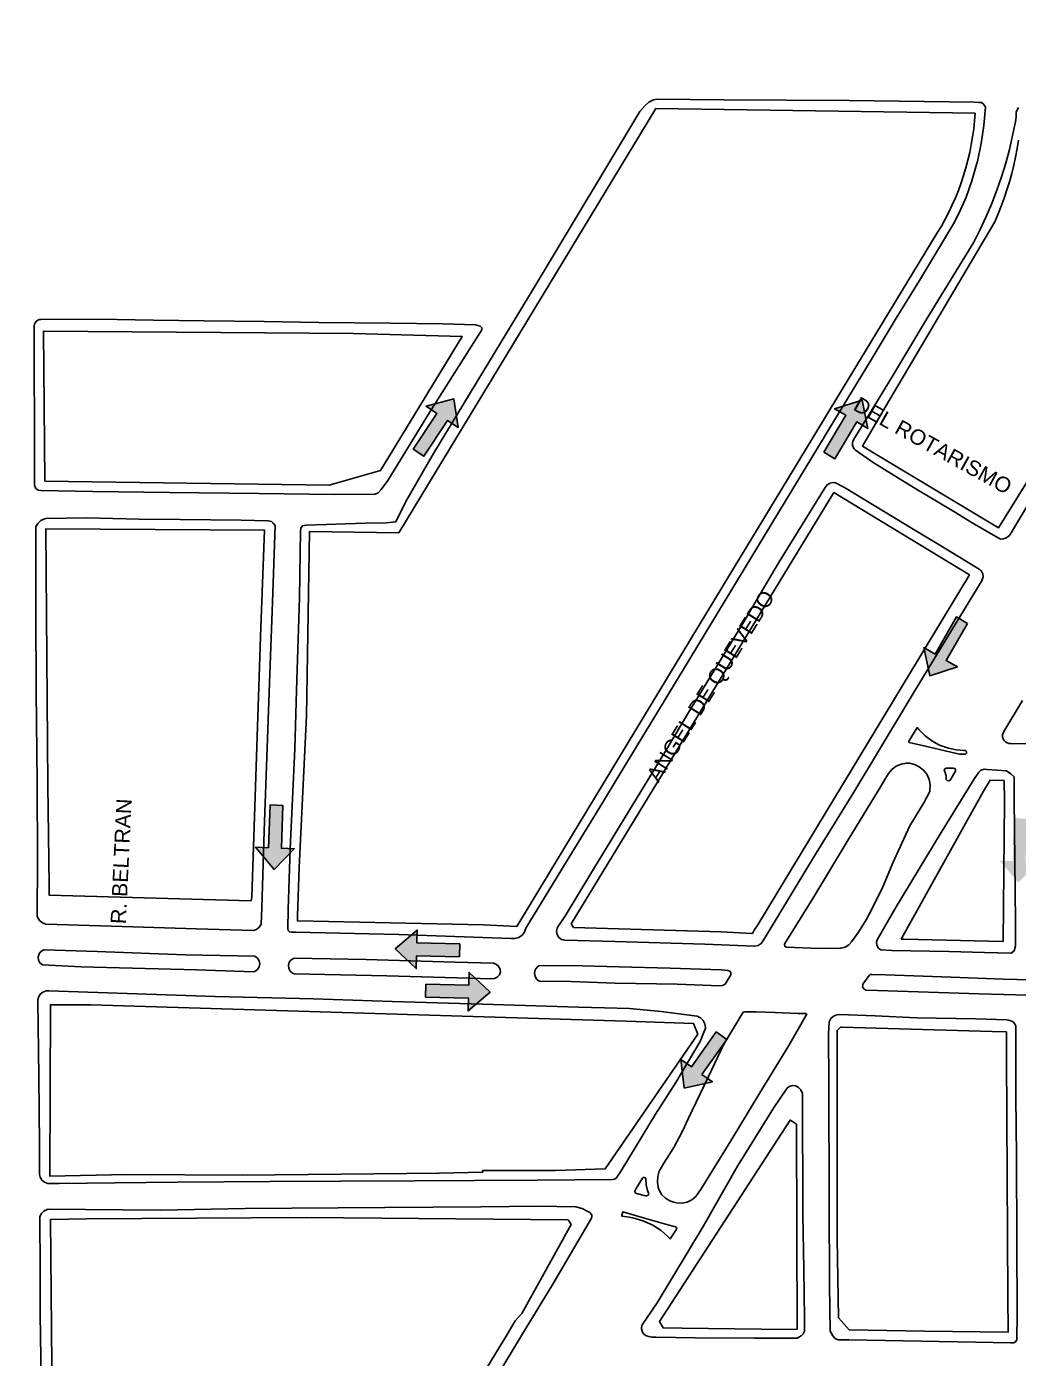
# Model space of a CAD drawing. Header units: metres. Extents: x 668617 to 675126, y 2286318 to 2293677.
# Drawn here: x 672151.6 to 672476.4, y 2292304.5 to 2292740.9 of the extents above; entities that cross this region are included whole.
import ezdxf

# ---------------------------------------------------------------- set-up
doc = ezdxf.new("R2010")
doc.units = ezdxf.units.M
doc.header["$MEASUREMENT"] = 0
for name, color, linetype in [('0_SENTIDO-VIAL', 30, 'Continuous'), ('DMTG-BANQUETA', 252, 'Continuous'), ('DMTG-CAMELLON', 252, 'Continuous'), ('DMTG-MANZANA', 253, 'Continuous'), ('DMTG-NOM-CALLES', 251, 'Continuous'), ('DMTG-TRAZA-BASE', 7, 'Continuous'), ('DMTG_SECCIONES_VIALES', 250, 'Continuous')]:
    doc.layers.add(name, color=color, linetype=linetype)
doc.styles.get("Standard").update_dxf_attribs({"font": 'arial.ttf'})

# ---------------------------------------------------------------- blocks, each defined once
blk = doc.blocks.new('traza_base_proyecto')
at = {"layer": '0_SENTIDO-VIAL'}
for points in [[(721.42, -48.89), (729.14, -37.15), (725.62, -34.83), (734.76, -32.44), (736.18, -41.78), (732.66, -39.47), (724.94, -51.2)], [(855.89, -49.87), (863.08, -37.79), (859.46, -35.64), (868.48, -32.84), (870.32, -42.1), (866.7, -39.95), (859.52, -52.02)], [(903.01, -105.97), (895.99, -118.13), (899.64, -120.24), (890.66, -123.17), (888.69, -113.92), (892.34, -116.03), (899.36, -103.86)], [(678.77, -165.59), (678.24, -179.63), (682.45, -179.79), (675.87, -186.57), (669.82, -179.31), (674.03, -179.47), (674.56, -165.43)], [(922.49, -169.98), (921.96, -184.02), (926.17, -184.18), (919.58, -190.96), (913.53, -183.7), (917.75, -183.86), (918.28, -169.82)], [(736.58, -215.23), (722.53, -214.87), (722.43, -219.09), (715.57, -212.59), (722.75, -206.45), (722.64, -210.66), (736.68, -211.02)], [(725.58, -224.19), (739.62, -224.55), (739.73, -220.34), (746.59, -226.83), (739.41, -232.97), (739.51, -228.76), (725.47, -228.41)], [(824.11, -242.28), (815.98, -253.74), (819.41, -256.18), (810.19, -258.24), (809.11, -248.86), (812.54, -251.3), (820.67, -239.84)]]:
    blk.add_hatch(color=256, dxfattribs=at).paths.add_polyline_path(points)
for points in [[(721.42, -48.89), (729.14, -37.15), (725.62, -34.83), (734.76, -32.44), (736.18, -41.78), (732.66, -39.47), (724.94, -51.2)], [(855.89, -49.87), (863.08, -37.79), (859.46, -35.64), (868.48, -32.84), (870.32, -42.1), (866.7, -39.95), (859.52, -52.02)], [(903.01, -105.97), (895.99, -118.13), (899.64, -120.24), (890.66, -123.17), (888.69, -113.92), (892.34, -116.03), (899.36, -103.86)], [(678.77, -165.59), (678.24, -179.63), (682.45, -179.79), (675.87, -186.57), (669.82, -179.31), (674.03, -179.47), (674.56, -165.43)], [(736.58, -215.23), (722.53, -214.87), (722.43, -219.09), (715.57, -212.59), (722.75, -206.45), (722.64, -210.66), (736.68, -211.02)], [(725.58, -224.19), (739.62, -224.55), (739.73, -220.34), (746.59, -226.83), (739.41, -232.97), (739.51, -228.76), (725.47, -228.41)], [(824.11, -242.28), (815.98, -253.74), (819.41, -256.18), (810.19, -258.24), (809.11, -248.86), (812.54, -251.3), (820.67, -239.84)]]:
    blk.add_lwpolyline(points, close=True, dxfattribs=at)
at = {"layer": 'DMTG-BANQUETA', "linetype": 'Continuous', "lineweight": 25}
for points in [[(756, -208.85, 0), (754.76, -209.22, 0), (753.46, -209.2, 0), (753.4, -209.19, 0), (716.72, -207.95, 0), (682.88, -207.12, 0), (681.55, -207.1, 0), (680.89, -207, 0), (680.49, -206.6, 0), (680.35, -205.97, 0), (680.52, -199.68, 0), (681.13, -179.89, 0), (682.63, -147.05, 0), (683.21, -127.92, 0), (684.19, -97.62, 0), (684.5, -75.69, 0), (684.66, -74.74, 0), (685.21, -74.04, 0), (685.78, -73.84, 0), (686.53, -73.77, 0), (705.72, -73.14, 0), (712.59, -72.98, 0), (715.69, -72.74, 0), (718.99, -66.02, 0), (728.04, -50.31, 0), (752, -10.87, 0), (762.36, 6.29, 0), (795.69, 61.81, 0), (797.25, 63.67, 0), (798.56, 64.78, 0), (800.08, 65.54, 0), (801.26, 65.86, 0), (823.16, 65.57, 0), (864.16, 65.39, 0), (905.16, 64.8, 0), (906.63, 64.77, 0), (907.51, 64.67, 0), (908.26, 64.2, 0), (908.74, 63.45, 0), (908.81, 63.14, 0), (908.34, 57.18, 0), (907.48, 51.27, 0), (906.24, 45.43, 0), (905.96, 44.4, 0), (904.44, 39, 0), (902.52, 33.72, 0), (900.24, 28.6, 0), (898.37, 25.01, 0), (887.28, 6.35, 0), (879.65, -6, 0), (871.44, -19.64, 0), (860.75, -37.18, 0), (827.98, -91.23, 0), (801.41, -135.07, 0), (796.62, -142.95, 0), (782.52, -166.17, 0), (772.19, -183.15, 0), (758.32, -205.87, 0), (757.87, -207.1, 0), (757.07, -208.12, 0)], [(708.94, -63.59, 0), (695.62, -63.73, 0), (670.84, -63.43, 0), (641.65, -63.07, 0), (616.52, -62.71, 0), (599.44, -62.4, 0), (598.57, -62.27, 0), (597.86, -61.76, 0), (597.45, -61, 0), (597.38, -60.44, 0), (597.4, -42.04, 0), (597.27, -21.25, 0), (597.32, -8.42, 0), (597.54, -7.54, 0), (598.11, -6.83, 0), (598.92, -6.44, 0), (599.45, -6.37, 0), (618.44, -6.33, 0), (636.41, -6.57, 0), (652.94, -6.83, 0), (672.63, -7, 0), (690.47, -7.33, 0), (714.01, -7.64, 0), (731.13, -7.78, 0), (741.81, -8.12, 0), (743.36, -8.55, 0), (743.95, -9.1, 0), (743.91, -9.82, 0), (726.75, -36.87, 0), (713.09, -59.11, 0), (710.96, -62.09, 0), (709.95, -63.16, 0)], [(834.46, -211.51, 0), (833.19, -211.75, 0), (816.98, -211.12, 0), (787.61, -210.19, 0), (771.04, -209.8, 0), (770, -209.51, 0), (769.13, -208.86, 0), (768.56, -207.95, 0), (768.35, -206.89, 0), (768.54, -205.83, 0), (768.76, -205.37, 0), (771.28, -201.72, 0), (779.3, -188.49, 0), (792.1, -167.45, 0), (804.35, -147.34, 0), (811.21, -135.73, 0), (829.44, -106, 0), (840.97, -86.3, 0), (856.31, -61.44, 0), (856.99, -60.57, 0), (857.94, -60, 0), (859.01, -59.8, 0), (859.69, -59.87, 0), (862.72, -61.48, 0), (884.64, -74.82, 0), (893.38, -80, 0), (906.8, -88.25, 0), (907.57, -88.87, 0), (908.04, -89.74, 0), (908.13, -90.73, 0), (907.82, -91.67, 0), (907.74, -91.82, 0), (897.71, -108.28, 0), (885.52, -128.42, 0), (873.8, -147.86, 0), (865.78, -161.3, 0), (852.52, -182.68, 0), (836.47, -209.19, 0), (835.4, -210.91, 0)], [(670.1, -206.26, 0), (669.15, -206.61, 0), (650.44, -206.1, 0), (622.63, -205.17, 0), (601.11, -204.49, 0), (599.98, -204.06, 0), (599.04, -203.28, 0), (598.41, -202.24, 0), (598.28, -201.87, 0), (598.39, -183.68, 0), (598.27, -158.07, 0), (597.97, -128.34, 0), (597.78, -101.99, 0), (597.83, -74.37, 0), (598.52, -73.22, 0), (599.52, -72.3, 0), (600.72, -71.7, 0), (601.17, -71.59, 0), (614.38, -71.42, 0), (631.63, -71.84, 0), (645.15, -71.94, 0), (665.03, -72.12, 0), (673.94, -72.37, 0), (674.96, -72.62, 0), (675.56, -73.16, 0), (676.24, -73.86, 0), (675.3, -99.06, 0), (674.46, -122.47, 0), (673.58, -146.8, 0), (672.61, -173.97, 0), (671.88, -199.16, 0), (671.65, -204.53, 0), (671.02, -205.53, 0)], [(918.23, -213.23, 0), (917.22, -214.01, 0), (908.53, -213.85, 0), (896.81, -213.47, 0), (878.24, -213.2, 0), (874.58, -212.99, 0), (873.78, -212.34, 0), (873.29, -211.42, 0), (873.19, -210.41, 0), (873.36, -209.62, 0), (879.56, -198.87, 0), (894.32, -174.53, 0), (905.02, -157.1, 0), (906.72, -154.68, 0), (907.32, -154.02, 0), (908.46, -153.78, 0), (909.4, -153.87, 0), (915.73, -154.23, 0), (917.21, -155.23, 0), (918.22, -156.26, 0), (918.29, -163.53, 0), (918.69, -203.61, 0), (918.7, -211.62, 0)], [(623.86, -289.3, 0), (605.52, -289.48, 0), (601.76, -289.46, 0), (600.7, -289.11, 0), (599.84, -288.41, 0), (599.26, -287.44, 0), (599.07, -286.6, 0), (599.07, -276.83, 0), (598.81, -254.49, 0), (598.51, -229.59, 0), (598.71, -228.48, 0), (599.29, -227.49, 0), (600.16, -226.78, 0), (601.23, -226.41, 0), (602.08, -226.39, 0), (621.27, -227.07, 0), (656.58, -228.18, 0), (688.77, -228.97, 0), (714.56, -229.84, 0), (744.17, -230.69, 0), (775.51, -231.7, 0), (784.11, -231.99, 0), (792.29, -232.2, 0), (802.61, -233.16, 0), (810.14, -234.12, 0), (814.41, -234.68, 0), (815.52, -235.21, 0), (816.4, -236.06, 0), (816.98, -237.15, 0), (817.16, -238.36, 0), (817.16, -238.6, 0), (815.41, -242.93, 0), (807.48, -256.43, 0), (800.78, -266.74, 0), (789.56, -285.39, 0), (787.92, -287.79, 0), (787.31, -288.08, 0), (786.69, -288.23, 0), (761.98, -288.36, 0), (741.51, -288.57, 0), (721.94, -288.59, 0), (697.74, -288.79, 0), (674.52, -288.9, 0), (644.28, -289.1, 0)], [(919.17, -340.77, 0), (918.72, -341.41, 0), (918.01, -341.75, 0), (917.23, -341.71, 0), (917.14, -341.67, 0), (905.63, -341.55, 0), (864.12, -340.78, 0), (860.56, -340.78, 0), (859.59, -340.26, 0), (858.86, -339.44, 0), (858.02, -337.93, 0), (857.78, -322.86, 0), (857.66, -295.68, 0), (857.59, -256.8, 0), (857.49, -240.48, 0), (857.69, -236.52, 0), (858.23, -235.47, 0), (859.09, -234.68, 0), (860.17, -234.21, 0), (861.03, -234.11, 0), (872.72, -234.56, 0), (886.39, -235.21, 0), (905.67, -235.57, 0), (915.9, -235.9, 0), (916.96, -236.04, 0), (917.89, -236.56, 0), (918.56, -237.39, 0), (918.76, -237.84, 0), (918.84, -261.07, 0), (919.01, -280.51, 0), (919.08, -308.52, 0), (919.19, -332.37, 0)], [(847.17, -340.15, 0), (833.23, -340.22, 0), (813.75, -340.06, 0), (800.86, -339.87, 0), (799.69, -339.86, 0), (798.6, -339.67, 0), (797.88, -339.44, 0), (797.06, -338.95, 0), (796.53, -338.22, 0), (796.25, -337.09, 0), (796.35, -335.94, 0), (796.39, -335.79, 0), (801.35, -328.64, 0), (816.4, -303.58, 0), (827.69, -283.82, 0), (839.42, -264.87, 0), (843.76, -258.42, 0), (844.6, -257.76, 0), (845.64, -257.44, 0), (846.7, -257.51, 0), (847.67, -258, 0), (848.4, -258.77, 0), (848.41, -258.79, 0), (848.9, -260.01, 0), (849.08, -299.62, 0), (849.34, -317.6, 0), (849.55, -333.7, 0), (849.6, -337.92, 0), (849.1, -338.82, 0), (848.49, -339.4, 0), (847.74, -339.9, 0)]]:
    blk.add_polyline3d(points, close=True, dxfattribs=at)
for points in [[(926.12, -61.49, 0), (916.94, -76.89, 0), (916.8, -77.03, 0), (916.15, -77.58, 0), (915.42, -78, 0), (914.61, -78.28, 0), (913.77, -78.4, 0), (910.12, -76.35, 0), (904.52, -73.06, 0), (898.99, -69.67, 0), (885.52, -61.51, 0), (872.1, -53.28, 0), (866.26, -49.21, 0), (865.8, -48.74, 0), (865.49, -48.17, 0), (865.3, -47.54, 0), (865.28, -46.89, 0), (865.42, -46.26, 0), (865.71, -45.66, 0), (865.75, -45.61, 0), (872.3, -35.05, 0), (878.74, -24.44, 0), (889.46, -6.53, 0), (900.3, 11.3, 0), (905.01, 18.95, 0), (907.13, 23.1, 0), (909.09, 27.32, 0), (910.92, 31.61, 0), (912.59, 35.96, 0), (914.11, 40.38, 0), (915.48, 44.83, 0), (916.69, 49.33, 0), (917.76, 53.86, 0), (918.66, 58.43, 0), (918.94, 60.02, 0), (918.96, 61.51, 0), (919.24, 62.35, 0), (919.66, 63.13, 0)], [(959.71, -145.75, 0), (917.29, -145.3, 0), (917.19, -145.32, 0), (916.54, -145.3, 0), (915.94, -145.11, 0), (915.39, -144.78, 0), (914.95, -144.33, 0), (914.63, -143.78, 0), (914.46, -143.16, 0), (914.45, -142.53, 0), (914.61, -141.91, 0), (914.9, -141.35, 0), (920.99, -131.22, 0)], [(599.71, -361.27, 0), (599.3, -332.17, 0), (599.26, -318.06, 0), (599.16, -300.37, 0), (599.65, -299.34, 0), (600.45, -298.52, 0), (601.5, -298.03, 0), (601.9, -297.95, 0), (638.59, -298.25, 0), (666.34, -297.74, 0), (712.15, -297.36, 0), (743.6, -297.15, 0), (762.2, -296.91, 0), (774.74, -297.15, 0), (776.78, -297.71, 0), (778.67, -298.65, 0), (779.26, -299.03, 0), (779.95, -299.82, 0), (779.98, -300.27, 0), (779.77, -300.86, 0), (766.87, -323.04, 0), (757.26, -338.77, 0), (753.96, -344.19, 0), (743.21, -361.94, 0)]]:
    blk.add_polyline3d(points, dxfattribs=at)
at = {"layer": 'DMTG-CAMELLON', "linetype": 'Continuous', "lineweight": 25}
for points in [[(902.29, -148.86, 0), (901.56, -148.86, 0), (900.32, -148.8, 0), (896.05, -147.84, 0), (889.62, -146.33, 0), (883.91, -144.98, 0), (883.69, -144.83, 0), (886.52, -140.12, 0), (887.14, -140.87, 0), (889.1, -142.83, 0), (891.34, -144.5, 0), (893.78, -145.82, 0), (896.39, -146.77, 0), (896.72, -146.87, 0), (899.29, -147.42, 0), (901.92, -147.57, 0), (902.31, -147.62, 0), (902.65, -147.99, 0), (902.65, -148.5, 0)], [(861.27, -212.43, 0), (858.19, -212.52, 0), (851.75, -212.37, 0), (846.45, -212.19, 0), (843.57, -212.11, 0), (843.12, -211.77, 0), (843.02, -211.22, 0), (843.16, -210.83, 0), (852.28, -196.12, 0), (863.9, -176.84, 0), (873.86, -160.58, 0), (877.05, -155.12, 0), (878.21, -153.81, 0), (879.64, -152.79, 0), (881.26, -152.11, 0), (883.01, -151.81, 0), (883.92, -151.81, 0), (885.61, -152.19, 0), (887.19, -152.94, 0), (888.54, -154.02, 0), (889.61, -155.4, 0), (889.72, -155.58, 0), (890.42, -157.16, 0), (890.73, -158.85, 0), (890.66, -160.57, 0), (890.58, -161.03, 0), (888.66, -164.77, 0), (884.08, -172.28, 0), (882.77, -175.19, 0), (878.67, -184.22, 0), (875.19, -192.24, 0), (871.38, -200.08, 0), (869.81, -203.09, 0), (867.25, -207.17, 0), (864.94, -210.31, 0), (864.05, -211.34, 0), (862.89, -212.05, 0), (861.58, -212.41, 0)], [(897.3, -157.34, 0), (896.87, -157.6, 0), (896.35, -157.5, 0), (896.03, -157.07, 0), (895.94, -155.96, 0), (895.51, -154.52, 0), (895.37, -154.14, 0), (895.53, -153.64, 0), (895.98, -153.39, 0), (896.52, -153.43, 0), (898.38, -153.44, 0), (898.78, -153.5, 0), (899.09, -153.87, 0), (899, -154.34, 0)], [(897.3, -157.34, 0), (896.87, -157.6, 0), (896.35, -157.5, 0), (896.03, -157.07, 0), (895.94, -155.96, 0), (895.51, -154.52, 0), (895.37, -154.14, 0), (895.53, -153.64, 0), (895.98, -153.39, 0), (896.52, -153.43, 0), (898.38, -153.44, 0), (898.78, -153.5, 0), (899.09, -153.87, 0), (899, -154.34, 0)], [(669.54, -219.99, 0), (669.08, -220.14, 0), (650.48, -219.52, 0), (612.63, -218.49, 0), (599.97, -217.86, 0), (599.19, -217.2, 0), (598.69, -216.28, 0), (598.59, -215.26, 0), (598.88, -214.27, 0), (599.52, -213.47, 0), (600.44, -212.97, 0), (600.69, -212.9, 0), (617.88, -213.5, 0), (646.78, -214.59, 0), (669.6, -215.02, 0), (670.44, -215.64, 0), (671, -216.51, 0), (671.19, -217.53, 0), (670.98, -218.55, 0), (670.4, -219.41, 0)], [(748.02, -222.37, 0), (747.22, -222.47, 0), (712.84, -221.46, 0), (687.46, -220.86, 0), (682.39, -220.81, 0), (681.92, -220.61, 0), (681.13, -219.94, 0), (680.66, -219.02, 0), (680.56, -218, 0), (680.85, -217.02, 0), (681.5, -216.22, 0), (682.4, -215.72, 0), (705.99, -216.11, 0), (735.11, -216.94, 0), (747.76, -217.27, 0), (748.73, -217.69, 0), (749.49, -218.44, 0), (749.92, -219.41, 0), (749.99, -220.17, 0), (749.64, -221.14, 0), (748.96, -221.92, 0)], [(821.81, -224.72, 0), (821.8, -224.72, 0), (807.91, -224.2, 0), (787.62, -223.81, 0), (773.04, -223.33, 0), (762.69, -223.17, 0), (761.86, -222.51, 0), (761.32, -221.6, 0), (761.16, -220.55, 0), (761.4, -219.51, 0), (762, -218.64, 0), (762.53, -218.22, 0), (772.8, -218.12, 0), (788.92, -218.47, 0), (805.59, -218.97, 0), (822.34, -219.51, 0), (824.52, -219.66, 0), (825.12, -219.89, 0), (825.49, -220.42, 0), (825.46, -221.07, 0), (825.44, -221.15, 0), (823.89, -223.69, 0), (823.58, -224.19, 0), (822.76, -224.65, 0)], [(811.16, -295.57, 0), (809.5, -295.92, 0), (807.82, -295.87, 0), (807.06, -295.73, 0), (805.46, -295.22, 0), (804.04, -294.35, 0), (802.87, -293.18, 0), (802.01, -291.74, 0), (801.67, -290.83, 0), (801.39, -289.01, 0), (801.51, -287.17, 0), (802, -285.46, 0), (803.52, -282.82, 0), (806.74, -277.68, 0), (809.61, -272.34, 0), (811.47, -268.36, 0), (818.14, -254.41, 0), (823.04, -244.04, 0), (829.12, -233.89, 0), (829.49, -233.35, 0), (829.99, -233.23, 0), (833.77, -233.28, 0), (839.94, -233.48, 0), (847.52, -233.75, 0), (850.15, -233.83, 0), (850.3, -234.01, 0), (850.17, -234.4, 0), (844.4, -244.28, 0), (834.9, -259.75, 0), (825.42, -275.55, 0), (815.69, -291.28, 0), (813.99, -293.76, 0), (812.69, -294.84, 0)], [(798.33, -293.37, 0), (797.82, -293.58, 0), (797.53, -293.52, 0), (794.6, -292.82, 0), (794.08, -292.52, 0), (794.02, -292.1, 0), (794.14, -291.75, 0), (794.44, -291.1, 0), (796.48, -287.79, 0), (796.85, -287.49, 0), (797.32, -287.57, 0), (797.58, -287.97, 0), (797.59, -288.07, 0), (797.69, -289.96, 0), (798.17, -291.79, 0), (798.42, -292.37, 0), (798.57, -292.9, 0)], [(807.53, -304.73, 0), (805.57, -307.64, 0), (804.81, -306.86, 0), (802.61, -304.95, 0), (800.19, -303.36, 0), (799.7, -303.1, 0), (796.61, -301.76, 0), (793.39, -300.8, 0), (791.49, -300.42, 0), (789.77, -300.23, 0), (789.73, -299.95, 0), (790.04, -298.79, 0), (797.16, -300.84, 0), (804.1, -302.8, 0), (807.36, -303.74, 0), (807.7, -303.93, 0), (807.72, -304.25, 0)]]:
    blk.add_polyline3d(points, close=True, dxfattribs=at)
blk.add_polyline3d([(934.88, -228.16, 0), (914.73, -227.56, 0), (906.76, -227.34, 0), (873.54, -226.29, 0), (869.63, -226.12, 0), (868.99, -225.76, 0), (868.63, -225.11, 0), (868.65, -224.37, 0), (868.71, -224.2, 0), (870.72, -221.31, 0), (871.06, -221.01, 0), (871.6, -221.01, 0), (876.19, -221.16, 0), (897.63, -221.92, 0), (914.78, -222.53, 0), (936.61, -223.07, 0)], dxfattribs=at)
at = {"layer": 'DMTG-MANZANA', "color": 8, "linetype": 'Continuous', "lineweight": 25}
blk.add_line((686.43, -136.22), (687.47, -75.88), dxfattribs=at)
at = {"layer": 'DMTG-MANZANA', "linetype": 'Continuous', "lineweight": 25}
for points in [[(905.46, 61.26, 0), (905.27, 58.66, 0), (905, 56.08, 0), (904.65, 53.5, 0), (904.22, 50.93, 0), (903.71, 48.38, 0), (903.12, 45.85, 0), (902.45, 43.33, 0), (901.71, 40.84, 0), (900.89, 38.37, 0), (899.99, 35.93, 0), (899.02, 33.52, 0), (897.98, 31.13, 0), (896.86, 28.78, 0), (895.67, 26.47, 0), (894.41, 24.2, 0), (893.08, 21.96, 0), (822.62, -94.08, 0), (755.4, -205.25, 0), (744.42, -204.75, 0), (683.49, -203.44, 0), (683.5, -201.76, 0), (684.08, -185.98, 0), (686.43, -136.22, 0), (687.47, -75.88, 0), (716.71, -76.34, 0), (800.84, 62.71, 0)], [(905.46, 61.26, 0), (905.27, 58.66, 0), (905, 56.08, 0), (904.65, 53.5, 0), (904.22, 50.93, 0), (903.71, 48.38, 0), (903.12, 45.85, 0), (902.45, 43.33, 0), (901.71, 40.84, 0), (900.89, 38.37, 0), (899.99, 35.93, 0), (899.02, 33.52, 0), (897.98, 31.13, 0), (896.86, 28.78, 0), (895.67, 26.47, 0), (894.41, 24.2, 0), (893.08, 21.96, 0), (822.62, -94.08, 0), (755.4, -205.25, 0), (744.42, -204.75, 0), (683.49, -203.44, 0), (683.5, -201.76, 0), (684.08, -185.98, 0), (686.43, -136.22, 0), (687.47, -75.88, 0), (716.71, -76.34, 0), (800.84, 62.71, 0)], [(600.75, -59.35, 0), (600.33, -10.17, 0), (701.88, -11.02, 0), (737.5, -11.97, 0), (710.74, -55.82, 0), (693.85, -60.67, 0)], [(600.75, -59.35, 0), (600.33, -10.17, 0), (701.88, -11.02, 0), (737.5, -11.97, 0), (710.74, -55.82, 0), (693.85, -60.67, 0)], [(773.96, -205.65, 0), (773.19, -204.44, 0), (859.2, -63.13, 0), (868.32, -68.69, 0), (903.64, -90.1, 0), (834.27, -204.8, 0), (833.13, -206.5, 0), (832.54, -207.55, 0), (832.3, -207.56, 0), (822.25, -207.01, 0)], [(773.96, -205.65, 0), (773.19, -204.44, 0), (859.2, -63.13, 0), (868.32, -68.69, 0), (903.64, -90.1, 0), (834.27, -204.8, 0), (833.13, -206.5, 0), (832.54, -207.55, 0), (832.3, -207.56, 0), (822.25, -207.01, 0)], [(602.25, -191.75, 0), (601.74, -158.93, 0), (601.13, -74.98, 0), (672.71, -75.37, 0), (671.42, -110.25, 0), (668.55, -195.54, 0), (668.33, -196.86, 0), (602.18, -195.02, 0)], [(602.25, -191.75, 0), (601.74, -158.93, 0), (601.13, -74.98, 0), (672.71, -75.37, 0), (671.42, -110.25, 0), (668.55, -195.54, 0), (668.33, -196.86, 0), (602.18, -195.02, 0)], [(914.96, -157.46, 0), (915.05, -164.32, 0), (914.64, -210.17, 0), (882.12, -209.45, 0), (881.29, -209.43, 0), (908.18, -160.93, 0), (910.37, -157.29, 0)], [(914.96, -157.46, 0), (915.05, -164.32, 0), (914.64, -210.17, 0), (882.12, -209.45, 0), (881.29, -209.43, 0), (908.18, -160.93, 0), (910.37, -157.29, 0)], [(814.7, -240.55, 0), (784.3, -284.75, 0), (768.02, -285.24, 0), (744.12, -285.27, 0), (744.22, -285.84, 0), (729.92, -286.17, 0), (665.49, -286.75, 0), (627.62, -286.51, 0), (602.42, -287.12, 0), (602.63, -230.91, 0), (615.86, -230.99, 0), (791.22, -236.34, 0), (813.24, -237.07, 0)], [(814.7, -240.55, 0), (784.3, -284.75, 0), (768.02, -285.24, 0), (744.12, -285.27, 0), (744.22, -285.84, 0), (729.92, -286.17, 0), (665.49, -286.75, 0), (627.62, -286.51, 0), (602.42, -287.12, 0), (602.63, -230.91, 0), (615.86, -230.99, 0), (791.22, -236.34, 0), (813.24, -237.07, 0)], [(861.34, -238.28, 0), (860.25, -239.32, 0), (860.3, -307.64, 0), (860.67, -333.52, 0), (864.26, -337.46, 0), (888.86, -337.88, 0), (916.25, -338.26, 0), (916.18, -326.27, 0), (915.77, -247.84, 0), (915.72, -239.85, 0), (911.05, -239.68, 0), (861.75, -238.3, 0)], [(861.34, -238.28, 0), (860.25, -239.32, 0), (860.3, -307.64, 0), (860.67, -333.52, 0), (864.26, -337.46, 0), (888.86, -337.88, 0), (916.25, -338.26, 0), (916.18, -326.27, 0), (915.77, -247.84, 0), (915.72, -239.85, 0), (911.05, -239.68, 0), (861.75, -238.3, 0)], [(844.06, -337.37, 0), (809.57, -336.95, 0), (803.28, -336.84, 0), (802.07, -334.75, 0), (844.85, -268.73, 0), (845.96, -269.44, 0), (846.93, -270.1, 0), (847.03, -305.65, 0), (847.21, -337.23, 0)], [(844.06, -337.37, 0), (809.57, -336.95, 0), (803.28, -336.84, 0), (802.07, -334.75, 0), (844.85, -268.73, 0), (845.96, -269.44, 0), (846.93, -270.1, 0), (847.03, -305.65, 0), (847.21, -337.23, 0)], [(773.2, -302.96, 0), (757.01, -332.15, 0), (754.82, -334.48, 0), (752.16, -338.97, 0), (740.42, -358.36, 0), (738.97, -359.67, 0), (677.11, -360.69, 0), (621.7, -360.77, 0), (603.14, -361.07, 0), (602.58, -301.33, 0), (614.53, -301.05, 0), (686.42, -300.6, 0), (772.17, -301.42, 0)], [(773.2, -302.96, 0), (757.01, -332.15, 0), (754.82, -334.48, 0), (752.16, -338.97, 0), (740.42, -358.36, 0), (738.97, -359.67, 0), (677.11, -360.69, 0), (621.7, -360.77, 0), (603.14, -361.07, 0), (602.58, -301.33, 0), (614.53, -301.05, 0), (686.42, -300.6, 0), (772.17, -301.42, 0)]]:
    blk.add_polyline3d(points, close=True, dxfattribs=at)
blk.add_polyline3d([(923.99, -57.03, 0), (913.09, -74.7, 0), (872.18, -50.1, 0), (868.55, -47.86, 0), (875.84, -35.29, 0), (911.88, 25.64, 0), (912.99, 28.2, 0), (914.03, 30.79, 0), (915, 33.41, 0), (915.89, 36.06, 0), (916.71, 38.72, 0), (917.46, 41.42, 0), (918.13, 44.13, 0), (918.72, 46.85, 0), (919.24, 49.6, 0), (919.67, 52.35, 0)], dxfattribs=at)
blk.add_polyline3d([(923.99, -57.03, 0), (913.09, -74.7, 0), (872.18, -50.1, 0), (868.55, -47.86, 0), (875.84, -35.29, 0), (911.88, 25.64, 0), (912.99, 28.2, 0), (914.03, 30.79, 0), (915, 33.41, 0), (915.89, 36.06, 0), (916.71, 38.72, 0), (917.46, 41.42, 0), (918.13, 44.13, 0), (918.72, 46.85, 0), (919.24, 49.6, 0), (919.67, 52.35, 0)], dxfattribs=at)
at = {"layer": 'DMTG-NOM-CALLES'}
for s, rotation, p in [('DEL ROTARISMO', 330.9285, (865.15, -35.8)), ('ANGEL DE QUEVEDO', 57.9946, (801.77, -158.39)), ('R. BELTRAN', 87.2805, (627.29, -204.6))]:
    blk.add_text(s, height=5, rotation=rotation, dxfattribs=at).set_placement(p)

msp = doc.modelspace()

# ---------------------------------------------------------------- linework, layer by layer
at = {"layer": 'DMTG_SECCIONES_VIALES', "color": 6}
msp.add_circle((673067.74788, 2291619.20218), 2058.07959, dxfattribs=at)

# ---------------------------------------------------------------- block references
at = {"layer": 'DMTG-TRAZA-BASE'}
msp.add_blockref('traza_base_proyecto', (671556.78644, 2292651.27973), dxfattribs=at)

doc.saveas('drawing.dxf')
